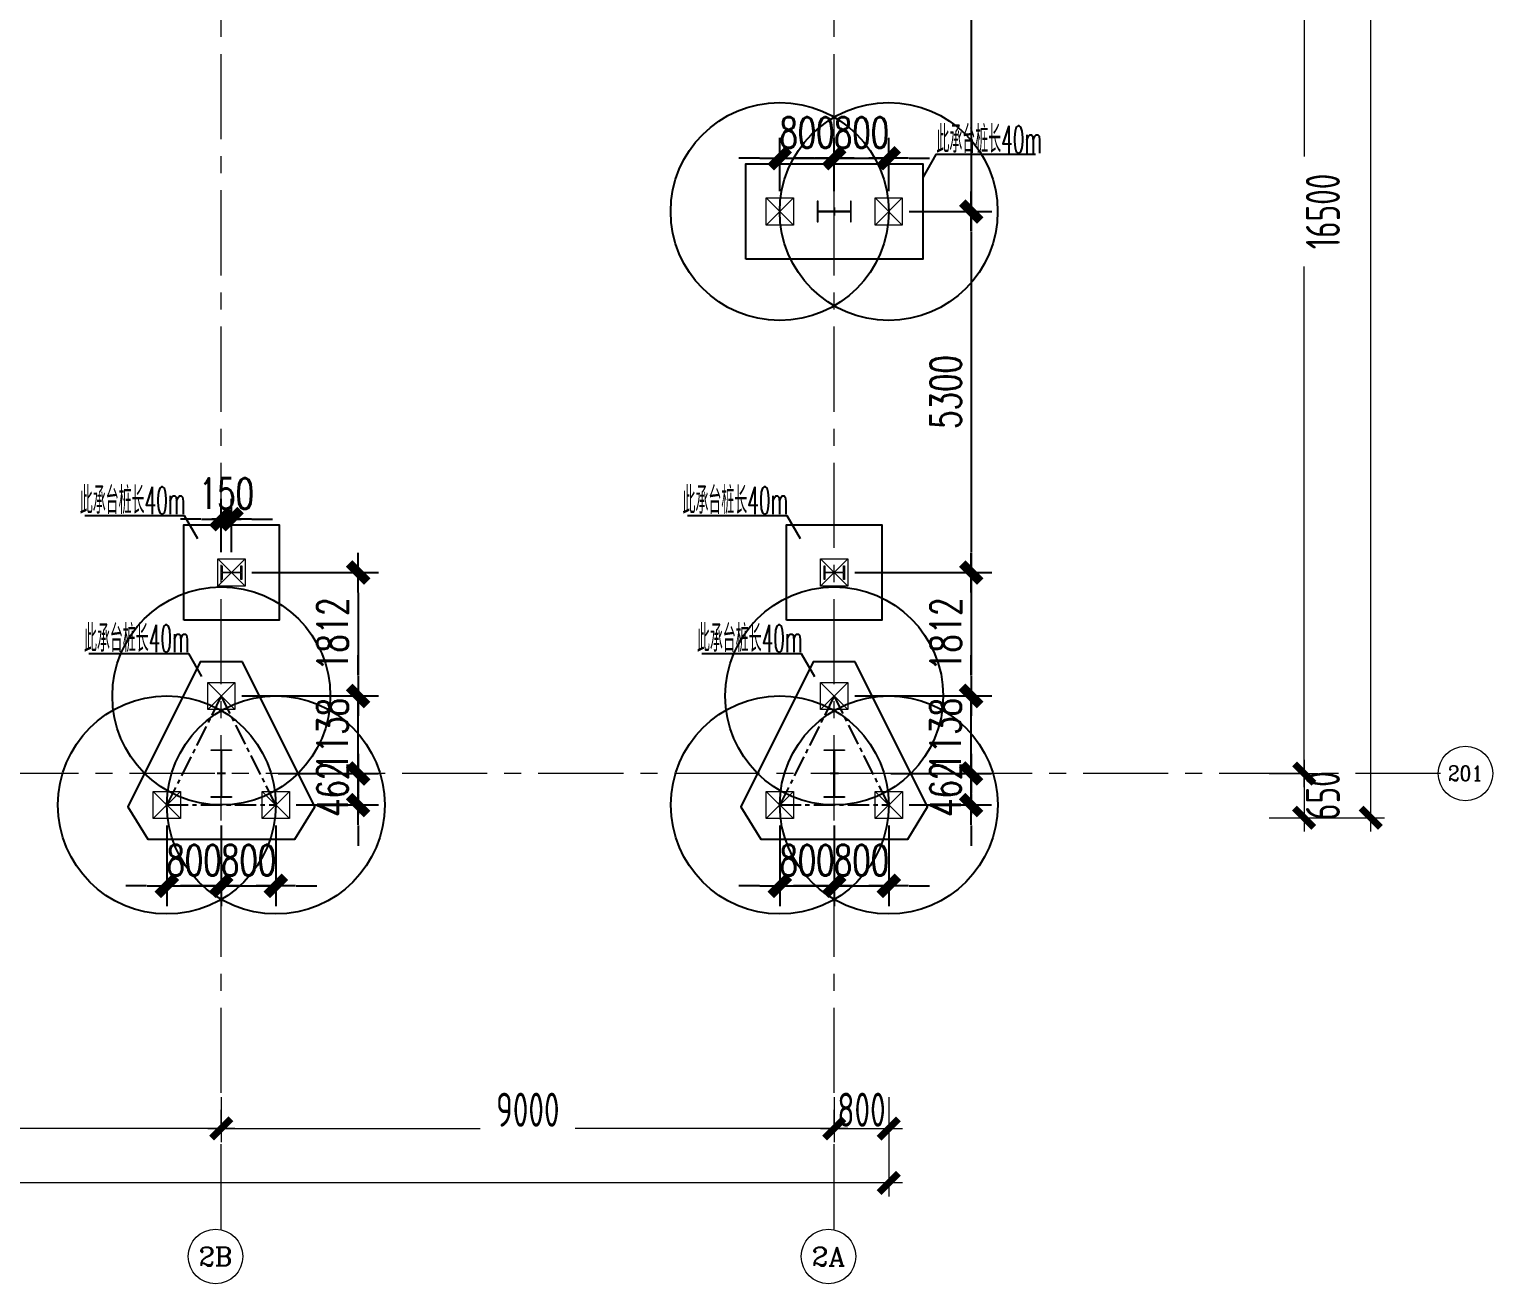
# Model space of a CAD drawing. Extents: x -1201378 to 2367219, y -619313 to 244905.
# Drawn here: x -695578 to -674089, y -71587 to -53174 of the extents above; entities that cross this region are included whole.
import ezdxf
from ezdxf.enums import TextEntityAlignment as Align

# ---------------------------------------------------------------- set-up
doc = ezdxf.new("R2010")
doc.units = 0
doc.header["$LTSCALE"] = 1000
doc.linetypes.add('CENTER', pattern=[2, 1.25, -0.25, 0.25, -0.25])
doc.layers.get('0').update_dxf_attribs({"linetype": 'CONTINUOUS'})
doc.layers.get('Defpoints').update_dxf_attribs({"linetype": 'CONTINUOUS'})
for name, color, linetype, lineweight in [('S-axis', 111, 'CONTINUOUS', 0), ('S-col', 2, 'CONTINUOUS', 0), ('S-dote', 5, 'CENTER', 0), ('S-zhuang', 1, 'CONTINUOUS', 0)]:
    doc.layers.add(name, color=color, linetype=linetype, lineweight=lineweight)
for name, color, linetype in [('S-BG', 131, 'CONTINUOUS'), ('S-DIMZ', 115, 'CONTINUOUS'), ('S-DOTE1', 140, 'CENTER'), ('S-HATCH1-W', 252, 'CONTINUOUS')]:
    doc.layers.add(name, color=color, linetype=linetype)
doc.styles.add('_TCH_AXIS', font='COMPLEX', dxfattribs={"bigfont": 'GBCBIG'})
doc.styles.add('SS1', font='tj-romans1.shx', dxfattribs={"width": 0.7, "bigfont": 'tj-hztxt1.shx'})
doc.styles.add('TSSD_Dimension', font='tssdeng.shx', dxfattribs={"width": 0.7, "bigfont": 'hztxt.shx'})
doc.dimstyles.new('S-150-ARCHI', dxfattribs={"dimscale": 150, "dimtxt": 3, "dimasz": 2, "dimexe": 2, "dimexo": 2, "dimgap": 1, "dimtad": 1, "dimdec": 0, "dimzin": 0, "dimdsep": 46, "dimtxsty": 'SS1', "dimblk1": 'TT', "dimblk2": 'TT', "dimsah": 1, "dimcen": 1, "dimclrd": 256, "dimclre": 256, "dimclrt": 256, "dimadec": 0, "dimazin": 0, "dimtfac": 1, "dimtdec": 0, "dimtix": 1, "dimtmove": 2, "dimatfit": 0, "dimldrblk": 'TT', "dimfxl": 2, "dimtolj": 1, "dimtzin": 0, "dimarcsym": 0})
doc.dimstyles.new('TSSD_200_200', dxfattribs={"dimtxt": 500, "dimasz": 200, "dimexe": 200, "dimexo": 500, "dimgap": 200, "dimtad": 1, "dimdec": 0, "dimzin": 0, "dimdsep": 46, "dimtxsty": 'TSSD_Dimension', "dimblk": 'ARCHTICK', "dimcen": 0, "dimdle": 200, "dimclrt": 7, "dimadec": 0, "dimazin": 0, "dimtfac": 1, "dimtdec": 0, "dimtix": 1, "dimtmove": 2, "dimatfit": 3, "dimfxl": 1, "dimtolj": 1, "dimtzin": 0, "dimarcsym": 0})

# ---------------------------------------------------------------- blocks, each defined once
blk = doc.blocks.new('_ArchTick')
at = {"color": 0, "linetype": 'ByBlock', "const_width": 0.5}
blk.add_lwpolyline([(-0.71, -0.71), (0.71, 0.71)], dxfattribs=at)
blk = doc.blocks.new('*D82')
at = {"layer": 'Defpoints', "color": 0, "transparency": 16777216}
for p in [(-101758, -268348), (-92758, -268348), (-92758, -269308)]:
    blk.add_point(p, dxfattribs=at)
at = {"layer": 'S-axis', "color": 0, "lineweight": -2, "transparency": 16777216}
for p, q in [((-101758, -268848), (-101758, -269508)), ((-92758, -268848), (-92758, -269508)), ((-101958, -269308), (-97957, -269308)), ((-92558, -269308), (-96560, -269308))]:
    blk.add_line(p, q, dxfattribs=at)
at = {"layer": 'S-axis', "color": 0, "lineweight": -2, "transparency": 16777216, "xscale": 200, "yscale": 200, "zscale": 200, "rotation": 180}
blk.add_blockref('_ArchTick', (-101758, -269308), dxfattribs=at)
at = {"layer": 'S-axis', "color": 0, "lineweight": -2, "transparency": 16777216, "xscale": 200, "yscale": 200, "zscale": 200}
blk.add_blockref('_ArchTick', (-92758, -269308), dxfattribs=at)
at = {"layer": 'S-axis', "color": 7, "transparency": 16777216, "insert": (-97258, -269033), "char_height": 500, "attachment_point": 5, "style": 'TSSD_Dimension'}
blk.add_mtext('\\A1;9000', dxfattribs=at)
blk = doc.blocks.new('*D83')
at = {"layer": 'Defpoints', "color": 0, "transparency": 16777216}
for p in [(-92758, -268348), (-83758, -268348), (-83758, -269308)]:
    blk.add_point(p, dxfattribs=at)
at = {"layer": 'S-axis', "color": 0, "lineweight": -2, "transparency": 16777216}
for p, q in [((-92758, -268848), (-92758, -269508)), ((-83758, -268848), (-83758, -269508)), ((-92958, -269308), (-88957, -269308)), ((-83558, -269308), (-87560, -269308))]:
    blk.add_line(p, q, dxfattribs=at)
at = {"layer": 'S-axis', "color": 0, "lineweight": -2, "transparency": 16777216, "xscale": 200, "yscale": 200, "zscale": 200, "rotation": 180}
blk.add_blockref('_ArchTick', (-92758, -269308), dxfattribs=at)
at = {"layer": 'S-axis', "color": 0, "lineweight": -2, "transparency": 16777216, "xscale": 200, "yscale": 200, "zscale": 200}
blk.add_blockref('_ArchTick', (-83758, -269308), dxfattribs=at)
at = {"layer": 'S-axis', "color": 7, "transparency": 16777216, "insert": (-88258, -269033), "char_height": 500, "attachment_point": 5, "style": 'TSSD_Dimension'}
blk.add_mtext('\\A1;9000', dxfattribs=at)
blk = doc.blocks.new('*D84')
at = {"layer": 'Defpoints', "color": 0, "transparency": 16777216}
for p in [(-83758, -268348), (-82958, -268348), (-82958, -269308)]:
    blk.add_point(p, dxfattribs=at)
at = {"layer": 'S-axis', "color": 0, "lineweight": -2, "transparency": 16777216}
for p, q in [((-83758, -268848), (-83758, -269508)), ((-82958, -268848), (-82958, -269508)), ((-83958, -269308), (-82758, -269308))]:
    blk.add_line(p, q, dxfattribs=at)
at = {"layer": 'S-axis', "color": 0, "lineweight": -2, "transparency": 16777216, "xscale": 200, "yscale": 200, "zscale": 200, "rotation": 180}
blk.add_blockref('_ArchTick', (-83758, -269308), dxfattribs=at)
at = {"layer": 'S-axis', "color": 0, "lineweight": -2, "transparency": 16777216, "xscale": 200, "yscale": 200, "zscale": 200}
blk.add_blockref('_ArchTick', (-82958, -269308), dxfattribs=at)
at = {"layer": 'S-axis', "color": 7, "transparency": 16777216, "insert": (-83358, -269033), "char_height": 500, "attachment_point": 5, "style": 'TSSD_Dimension'}
blk.add_mtext('\\A1;800', dxfattribs=at)
blk = doc.blocks.new('*D90')
at = {"layer": 'Defpoints', "color": 0, "transparency": 16777216}
for p in [(-77874, -247598), (-77874, -264098), (-76858, -264098)]:
    blk.add_point(p, dxfattribs=at)
at = {"layer": 'S-axis', "color": 0, "lineweight": -2, "transparency": 16777216}
for p, q in [((-76858, -247398), (-76858, -255042)), ((-77374, -247598), (-76658, -247598)), ((-76858, -264298), (-76858, -256654)), ((-77374, -264098), (-76658, -264098))]:
    blk.add_line(p, q, dxfattribs=at)
at = {"layer": 'S-axis', "color": 0, "lineweight": -2, "transparency": 16777216, "xscale": 200, "yscale": 200, "zscale": 200}
for p, rotation in [((-76858, -247598), 90), ((-76858, -264098), 270)]:
    blk.add_blockref('_ArchTick', p, dxfattribs=dict(at, rotation=rotation))
at = {"layer": 'S-axis', "color": 7, "transparency": 16777216, "insert": (-76583, -255848), "char_height": 500, "attachment_point": 5, "rotation": 90, "style": 'TSSD_Dimension'}
blk.add_mtext('\\A1;16500', dxfattribs=at)
blk = doc.blocks.new('*D91')
at = {"layer": 'Defpoints', "color": 0, "transparency": 16777216}
for p in [(-77874, -264098), (-77874, -264748), (-76858, -264748)]:
    blk.add_point(p, dxfattribs=at)
at = {"layer": 'S-axis', "color": 0, "lineweight": -2, "transparency": 16777216}
for p, q in [((-77374, -264098), (-76658, -264098)), ((-76858, -263898), (-76858, -264948)), ((-77374, -264748), (-76658, -264748))]:
    blk.add_line(p, q, dxfattribs=at)
at = {"layer": 'S-axis', "color": 0, "lineweight": -2, "transparency": 16777216, "xscale": 200, "yscale": 200, "zscale": 200}
for p, rotation in [((-76858, -264098), 90), ((-76858, -264748), 270)]:
    blk.add_blockref('_ArchTick', p, dxfattribs=dict(at, rotation=rotation))
at = {"layer": 'S-axis', "color": 7, "transparency": 16777216, "insert": (-76583, -264423), "char_height": 500, "attachment_point": 5, "rotation": 90, "style": 'TSSD_Dimension'}
blk.add_mtext('\\A1;650', dxfattribs=at)
blk = doc.blocks.new('*D92')
at = {"layer": 'Defpoints', "color": 0, "transparency": 16777216}
for p in [(-240958, -268448), (-82958, -268448), (-82958, -270108)]:
    blk.add_point(p, dxfattribs=at)
at = {"layer": 'S-axis', "color": 0, "lineweight": -2, "transparency": 16777216}
for p, q in [((-240958, -268948), (-240958, -270308)), ((-82958, -268948), (-82958, -270308)), ((-241158, -270108), (-162899, -270108)), ((-82758, -270108), (-161018, -270108))]:
    blk.add_line(p, q, dxfattribs=at)
at = {"layer": 'S-axis', "color": 0, "lineweight": -2, "transparency": 16777216, "xscale": 200, "yscale": 200, "zscale": 200, "rotation": 180}
blk.add_blockref('_ArchTick', (-240958, -270108), dxfattribs=at)
at = {"layer": 'S-axis', "color": 0, "lineweight": -2, "transparency": 16777216, "xscale": 200, "yscale": 200, "zscale": 200}
blk.add_blockref('_ArchTick', (-82958, -270108), dxfattribs=at)
at = {"layer": 'S-axis', "color": 7, "transparency": 16777216, "insert": (-161958, -269833), "char_height": 500, "attachment_point": 5, "style": 'TSSD_Dimension'}
blk.add_mtext('\\A1;158000', dxfattribs=at)
blk = doc.blocks.new('*D113')
at = {"layer": 'Defpoints', "color": 0, "transparency": 16777216}
for p in [(-77774, -180948), (-77774, -264748), (-75879, -264748)]:
    blk.add_point(p, dxfattribs=at)
at = {"layer": 'S-axis', "color": 0, "lineweight": -2, "transparency": 16777216}
for p, q in [((-75879, -180748), (-75879, -222015)), ((-77274, -180948), (-75679, -180948)), ((-75879, -264948), (-75879, -223681)), ((-77274, -264748), (-75679, -264748))]:
    blk.add_line(p, q, dxfattribs=at)
at = {"layer": 'S-axis', "color": 0, "lineweight": -2, "transparency": 16777216, "xscale": 200, "yscale": 200, "zscale": 200}
for p, rotation in [((-75879, -180948), 90), ((-75879, -264748), 270)]:
    blk.add_blockref('_ArchTick', p, dxfattribs=dict(at, rotation=rotation))
at = {"layer": 'S-axis', "color": 7, "transparency": 16777216, "insert": (-75604, -222848), "char_height": 500, "attachment_point": 5, "rotation": 90, "style": 'TSSD_Dimension'}
blk.add_mtext('\\A1;83800', dxfattribs=at)
blk = doc.blocks.new('nt66')
at = {"layer": 'S-col'}
blk.add_lwpolyline([(-195790, 766820), (-195490, 766820), (-195490, 766808), (-195636, 766808), (-195636, 766132), (-195490, 766132), (-195490, 766120), (-195790, 766120), (-195790, 766132), (-195644, 766132), (-195644, 766808), (-195790, 766808)], close=True, dxfattribs=at)
blk = doc.blocks.new('33333')
for p in [(57786, -126400), (66786, -126400)]:
    blk.add_blockref('nt66', p)
blk = doc.blocks.new('S-ZHUANG-400')
at = {"layer": 'S-zhuang'}
for p, q in [((200, -200), (-200, 200)), ((-200, -200), (200, 200))]:
    blk.add_line(p, q, dxfattribs=at)
blk.add_lwpolyline([(-200, 200), (200, 200), (200, -200), (-200, -200)], close=True, dxfattribs=at)
blk = doc.blocks.new('CT3')
at = {"layer": 'Defpoints'}
for centre in [(-101758, -256416), (-102558, -258016), (-100958, -258016)]:
    blk.add_circle(centre, 1600, dxfattribs=at)
at = {"layer": 'S-DOTE1', "ltscale": 0.25}
for p, q in [((-101698, -257554), (-101818, -257554)), ((-101758, -257494), (-101758, -257614))]:
    blk.add_line(p, q, dxfattribs=at)
at = {"layer": 'S-DOTE1', "linetype": 'CENTER', "ltscale": 0.25}
blk.add_lwpolyline([(-100958, -258016), (-101758, -256416), (-102558, -258016)], close=True, dxfattribs=at)
at = {"layer": 'S-HATCH1-W'}
blk.add_lwpolyline([(-101449, -255916), (-102067, -255916), (-103130, -258042), (-102837, -258516), (-100680, -258516), (-100387, -258042)], close=True, dxfattribs=at)
at = {"layer": 'S-zhuang', "rotation": 90.00000000000001}
for p in [(-101758, -256416), (-102558, -258016), (-100958, -258016)]:
    blk.add_blockref('S-ZHUANG-400', p, dxfattribs=at)
blk = doc.blocks.new('CT2')
at = {"layer": 'Defpoints'}
for centre in [(-193625, -186366), (-193625, -187966)]:
    blk.add_circle(centre, 1600, dxfattribs=at)
at = {"layer": 'S-DOTE1', "ltscale": 0.25}
for p, q in [((-193565, -187166), (-193685, -187166)), ((-193625, -187226), (-193625, -187106))]:
    blk.add_line(p, q, dxfattribs=at)
at = {"layer": 'S-HATCH1-W'}
blk.add_lwpolyline([(-194325, -185866), (-192925, -185866), (-192925, -188466), (-194325, -188466)], close=True, dxfattribs=at)
at = {"layer": 'S-zhuang'}
for p in [(-193625, -186366), (-193625, -187966)]:
    blk.add_blockref('S-ZHUANG-400', p, dxfattribs=at)
blk = doc.blocks.new('TT')
blk.add_line((-0.969, 0), (0.969, 0))
at = {"const_width": 0.45}
blk.add_lwpolyline([(-0.442, -0.442), (0.442, 0.442)], dxfattribs=at)
blk = doc.blocks.new('*D374')
at = {"layer": 'Defpoints', "color": 0, "transparency": 16777216}
for p in [(-693558, -64560), (-692758, -64560), (-692758, -65746)]:
    blk.add_point(p, dxfattribs=at)
at = {"layer": 'S-DIMZ', "lineweight": -2, "transparency": 16777216}
for p, q in [((-693558, -64860), (-693558, -66046)), ((-692758, -64860), (-692758, -66046)), ((-693858, -65746), (-694158, -65746)), ((-693558, -65746), (-692758, -65746)), ((-692458, -65746), (-692158, -65746))]:
    blk.add_line(p, q, dxfattribs=at)
at = {"layer": 'S-DIMZ', "lineweight": -2, "transparency": 16777216, "xscale": 300, "yscale": 300, "zscale": 300}
blk.add_blockref('TT', (-693558, -65746), dxfattribs=at)
at = {"layer": 'S-DIMZ', "lineweight": -2, "transparency": 16777216, "xscale": 300, "yscale": 300, "zscale": 300, "rotation": 180}
blk.add_blockref('TT', (-692758, -65746), dxfattribs=at)
at = {"layer": 'S-DIMZ', "transparency": 16777216, "insert": (-693158, -65371), "char_height": 450, "attachment_point": 5, "style": 'SS1'}
blk.add_mtext('\\A1;800', dxfattribs=at)
blk = doc.blocks.new('*D375')
at = {"layer": 'Defpoints', "color": 0, "transparency": 16777216}
for p in [(-692758, -64560), (-691958, -64560), (-691958, -65746)]:
    blk.add_point(p, dxfattribs=at)
at = {"layer": 'S-DIMZ', "lineweight": -2, "transparency": 16777216}
for p, q in [((-692758, -64860), (-692758, -66046)), ((-691958, -64860), (-691958, -66046)), ((-693058, -65746), (-693358, -65746)), ((-692758, -65746), (-691958, -65746)), ((-691658, -65746), (-691358, -65746))]:
    blk.add_line(p, q, dxfattribs=at)
at = {"layer": 'S-DIMZ', "lineweight": -2, "transparency": 16777216, "xscale": 300, "yscale": 300, "zscale": 300}
blk.add_blockref('TT', (-692758, -65746), dxfattribs=at)
at = {"layer": 'S-DIMZ', "lineweight": -2, "transparency": 16777216, "xscale": 300, "yscale": 300, "zscale": 300, "rotation": 180}
blk.add_blockref('TT', (-691958, -65746), dxfattribs=at)
at = {"layer": 'S-DIMZ', "transparency": 16777216, "insert": (-692358, -65371), "char_height": 450, "attachment_point": 5, "style": 'SS1'}
blk.add_mtext('\\A1;800', dxfattribs=at)
blk = doc.blocks.new('*D394')
at = {"layer": 'Defpoints', "color": 0, "transparency": 16777216}
for p in [(-684558, -64560), (-683758, -64560), (-683758, -65746)]:
    blk.add_point(p, dxfattribs=at)
at = {"layer": 'S-DIMZ', "lineweight": -2, "transparency": 16777216}
for p, q in [((-684558, -64860), (-684558, -66046)), ((-683758, -64860), (-683758, -66046)), ((-684858, -65746), (-685158, -65746)), ((-684558, -65746), (-683758, -65746)), ((-683458, -65746), (-683158, -65746))]:
    blk.add_line(p, q, dxfattribs=at)
at = {"layer": 'S-DIMZ', "lineweight": -2, "transparency": 16777216, "xscale": 300, "yscale": 300, "zscale": 300}
blk.add_blockref('TT', (-684558, -65746), dxfattribs=at)
at = {"layer": 'S-DIMZ', "lineweight": -2, "transparency": 16777216, "xscale": 300, "yscale": 300, "zscale": 300, "rotation": 180}
blk.add_blockref('TT', (-683758, -65746), dxfattribs=at)
at = {"layer": 'S-DIMZ', "transparency": 16777216, "insert": (-684158, -65371), "char_height": 450, "attachment_point": 5, "style": 'SS1'}
blk.add_mtext('\\A1;800', dxfattribs=at)
blk = doc.blocks.new('*D395')
at = {"layer": 'Defpoints', "color": 0, "transparency": 16777216}
for p in [(-683758, -64560), (-682958, -64560), (-682958, -65746)]:
    blk.add_point(p, dxfattribs=at)
at = {"layer": 'S-DIMZ', "lineweight": -2, "transparency": 16777216}
for p, q in [((-683758, -64860), (-683758, -66046)), ((-682958, -64860), (-682958, -66046)), ((-684058, -65746), (-684358, -65746)), ((-683758, -65746), (-682958, -65746)), ((-682658, -65746), (-682358, -65746))]:
    blk.add_line(p, q, dxfattribs=at)
at = {"layer": 'S-DIMZ', "lineweight": -2, "transparency": 16777216, "xscale": 300, "yscale": 300, "zscale": 300}
blk.add_blockref('TT', (-683758, -65746), dxfattribs=at)
at = {"layer": 'S-DIMZ', "lineweight": -2, "transparency": 16777216, "xscale": 300, "yscale": 300, "zscale": 300, "rotation": 180}
blk.add_blockref('TT', (-682958, -65746), dxfattribs=at)
at = {"layer": 'S-DIMZ', "transparency": 16777216, "insert": (-683358, -65371), "char_height": 450, "attachment_point": 5, "style": 'SS1'}
blk.add_mtext('\\A1;800', dxfattribs=at)
blk = doc.blocks.new('*D424')
at = {"layer": 'Defpoints', "color": 0, "transparency": 16777216}
for p in [(-683758, -55066), (-684558, -55848), (-683758, -55848)]:
    blk.add_point(p, dxfattribs=at)
at = {"layer": 'S-DIMZ', "lineweight": -2, "transparency": 16777216}
for p, q in [((-684558, -55548), (-684558, -54766)), ((-683758, -55548), (-683758, -54766)), ((-684858, -55066), (-685158, -55066)), ((-684558, -55066), (-683758, -55066)), ((-683458, -55066), (-683158, -55066))]:
    blk.add_line(p, q, dxfattribs=at)
at = {"layer": 'S-DIMZ', "lineweight": -2, "transparency": 16777216, "xscale": 300, "yscale": 300, "zscale": 300}
blk.add_blockref('TT', (-684558, -55066), dxfattribs=at)
at = {"layer": 'S-DIMZ', "lineweight": -2, "transparency": 16777216, "xscale": 300, "yscale": 300, "zscale": 300, "rotation": 180}
blk.add_blockref('TT', (-683758, -55066), dxfattribs=at)
at = {"layer": 'S-DIMZ', "transparency": 16777216, "insert": (-684158, -54691), "char_height": 450, "attachment_point": 5, "style": 'SS1'}
blk.add_mtext('\\A1;800', dxfattribs=at)
blk = doc.blocks.new('*D425')
at = {"layer": 'Defpoints', "color": 0, "transparency": 16777216}
for p in [(-682958, -55066), (-683758, -55848), (-682958, -55848)]:
    blk.add_point(p, dxfattribs=at)
at = {"layer": 'S-DIMZ', "lineweight": -2, "transparency": 16777216}
for p, q in [((-683758, -55548), (-683758, -54766)), ((-682958, -55548), (-682958, -54766)), ((-684058, -55066), (-684358, -55066)), ((-683758, -55066), (-682958, -55066)), ((-682658, -55066), (-682358, -55066))]:
    blk.add_line(p, q, dxfattribs=at)
at = {"layer": 'S-DIMZ', "lineweight": -2, "transparency": 16777216, "xscale": 300, "yscale": 300, "zscale": 300}
blk.add_blockref('TT', (-683758, -55066), dxfattribs=at)
at = {"layer": 'S-DIMZ', "lineweight": -2, "transparency": 16777216, "xscale": 300, "yscale": 300, "zscale": 300, "rotation": 180}
blk.add_blockref('TT', (-682958, -55066), dxfattribs=at)
at = {"layer": 'S-DIMZ', "transparency": 16777216, "insert": (-683358, -54691), "char_height": 450, "attachment_point": 5, "style": 'SS1'}
blk.add_mtext('\\A1;800', dxfattribs=at)
blk = doc.blocks.new('*D426')
at = {"layer": 'Defpoints', "color": 0, "transparency": 16777216}
for p in [(-682958, -48398), (-682958, -55848), (-681746, -55848)]:
    blk.add_point(p, dxfattribs=at)
at = {"layer": 'S-DIMZ', "lineweight": -2, "transparency": 16777216}
for p, q in [((-682658, -48398), (-681446, -48398)), ((-681746, -48698), (-681746, -55548)), ((-682658, -55848), (-681446, -55848))]:
    blk.add_line(p, q, dxfattribs=at)
at = {"layer": 'S-DIMZ', "lineweight": -2, "transparency": 16777216, "xscale": 300, "yscale": 300, "zscale": 300}
for p, rotation in [((-681746, -48398), 90), ((-681746, -55848), 270)]:
    blk.add_blockref('TT', p, dxfattribs=dict(at, rotation=rotation))
at = {"layer": 'S-DIMZ', "transparency": 16777216, "insert": (-682121, -52123), "char_height": 450, "attachment_point": 5, "rotation": 90, "style": 'SS1'}
blk.add_mtext('\\A1;7450', dxfattribs=at)
blk = doc.blocks.new('CT1')
at = {"layer": 'S-HATCH1-W'}
blk.add_lwpolyline([(-91607, -249948), (-91607, -248548), (-90207, -248548), (-90207, -249948)], close=True, dxfattribs=at)
at = {"layer": 'S-zhuang', "rotation": 90.00000000000001}
blk.add_blockref('S-ZHUANG-400', (-90907, -249248), dxfattribs=at)
blk = doc.blocks.new('*D1139')
at = {"layer": 'Defpoints', "color": 0, "transparency": 16777216}
for p in [(-692608, -61148), (-692608, -62960), (-690749, -62960)]:
    blk.add_point(p, dxfattribs=at)
at = {"layer": 'S-DIMZ', "lineweight": -2, "transparency": 16777216}
for p, q in [((-692308, -61148), (-690449, -61148)), ((-690749, -61448), (-690749, -62660)), ((-692308, -62960), (-690449, -62960))]:
    blk.add_line(p, q, dxfattribs=at)
at = {"layer": 'S-DIMZ', "lineweight": -2, "transparency": 16777216, "xscale": 300, "yscale": 300, "zscale": 300}
for p, rotation in [((-690749, -61148), 90), ((-690749, -62960), 270)]:
    blk.add_blockref('TT', p, dxfattribs=dict(at, rotation=rotation))
at = {"layer": 'S-DIMZ', "transparency": 16777216, "insert": (-691124, -62054), "char_height": 450, "attachment_point": 5, "rotation": 90, "style": 'SS1'}
blk.add_mtext('\\A1;1812', dxfattribs=at)
blk = doc.blocks.new('*D1140')
at = {"layer": 'Defpoints', "color": 0, "transparency": 16777216}
for p in [(-683758, -61148), (-683758, -62960), (-681746, -62960)]:
    blk.add_point(p, dxfattribs=at)
at = {"layer": 'S-DIMZ', "lineweight": -2, "transparency": 16777216}
for p, q in [((-683458, -61148), (-681446, -61148)), ((-681746, -61448), (-681746, -62660)), ((-683458, -62960), (-681446, -62960))]:
    blk.add_line(p, q, dxfattribs=at)
at = {"layer": 'S-DIMZ', "lineweight": -2, "transparency": 16777216, "xscale": 300, "yscale": 300, "zscale": 300}
for p, rotation in [((-681746, -61148), 90), ((-681746, -62960), 270)]:
    blk.add_blockref('TT', p, dxfattribs=dict(at, rotation=rotation))
at = {"layer": 'S-DIMZ', "transparency": 16777216, "insert": (-682121, -62054), "char_height": 450, "attachment_point": 5, "rotation": 90, "style": 'SS1'}
blk.add_mtext('\\A1;1812', dxfattribs=at)
blk = doc.blocks.new('*D1141')
at = {"layer": 'Defpoints', "color": 0, "transparency": 16777216}
for p in [(-682958, -55848), (-682958, -61148), (-681746, -61148)]:
    blk.add_point(p, dxfattribs=at)
at = {"layer": 'S-DIMZ', "lineweight": -2, "transparency": 16777216}
for p, q in [((-682658, -55848), (-681446, -55848)), ((-681746, -56148), (-681746, -60848)), ((-682658, -61148), (-681446, -61148))]:
    blk.add_line(p, q, dxfattribs=at)
at = {"layer": 'S-DIMZ', "lineweight": -2, "transparency": 16777216, "xscale": 300, "yscale": 300, "zscale": 300}
for p, rotation in [((-681746, -55848), 90), ((-681746, -61148), 270)]:
    blk.add_blockref('TT', p, dxfattribs=dict(at, rotation=rotation))
at = {"layer": 'S-DIMZ', "transparency": 16777216, "insert": (-682121, -58498), "char_height": 450, "attachment_point": 5, "rotation": 90, "style": 'SS1'}
blk.add_mtext('\\A1;5300', dxfattribs=at)
blk = doc.blocks.new('*D1142')
at = {"layer": 'Defpoints', "color": 0, "transparency": 16777216}
for p in [(-692758, -60365), (-692758, -61148), (-692608, -61148)]:
    blk.add_point(p, dxfattribs=at)
at = {"layer": 'S-DIMZ', "lineweight": -2, "transparency": 16777216}
for p, q in [((-692758, -60848), (-692758, -60065)), ((-692608, -60848), (-692608, -60065)), ((-693058, -60365), (-693358, -60365)), ((-692608, -60365), (-692758, -60365)), ((-692308, -60365), (-692008, -60365))]:
    blk.add_line(p, q, dxfattribs=at)
at = {"layer": 'S-DIMZ', "lineweight": -2, "transparency": 16777216, "xscale": 300, "yscale": 300, "zscale": 300}
blk.add_blockref('TT', (-692758, -60365), dxfattribs=at)
at = {"layer": 'S-DIMZ', "lineweight": -2, "transparency": 16777216, "xscale": 300, "yscale": 300, "zscale": 300, "rotation": 180}
blk.add_blockref('TT', (-692608, -60365), dxfattribs=at)
at = {"layer": 'S-DIMZ', "transparency": 16777216, "insert": (-692683, -59990), "char_height": 450, "attachment_point": 5, "style": 'SS1'}
blk.add_mtext('\\A1;150', dxfattribs=at)
blk = doc.blocks.new('*D1276')
at = {"layer": 'Defpoints', "color": 0, "transparency": 16777216}
for p in [(-692225, -64098), (-690749, -64098), (-691958, -64560)]:
    blk.add_point(p, dxfattribs=at)
at = {"layer": 'S-DIMZ', "lineweight": -2, "transparency": 16777216}
for p, q in [((-690749, -63798), (-690749, -63498)), ((-691925, -64098), (-690449, -64098)), ((-690749, -64560), (-690749, -64098)), ((-691658, -64560), (-690449, -64560)), ((-690749, -64860), (-690749, -65160))]:
    blk.add_line(p, q, dxfattribs=at)
at = {"layer": 'S-DIMZ', "lineweight": -2, "transparency": 16777216, "xscale": 300, "yscale": 300, "zscale": 300}
for p, rotation in [((-690749, -64098), 270), ((-690749, -64560), 90)]:
    blk.add_blockref('TT', p, dxfattribs=dict(at, rotation=rotation))
at = {"layer": 'S-DIMZ', "transparency": 16777216, "insert": (-691124, -64329), "char_height": 450, "attachment_point": 5, "rotation": 90, "style": 'SS1'}
blk.add_mtext('\\A1;462', dxfattribs=at)
blk = doc.blocks.new('*D1277')
at = {"layer": 'Defpoints', "color": 0, "transparency": 16777216}
for p in [(-692758, -62960), (-690749, -62960), (-692225, -64098)]:
    blk.add_point(p, dxfattribs=at)
at = {"layer": 'S-DIMZ', "lineweight": -2, "transparency": 16777216}
for p, q in [((-690749, -62660), (-690749, -62360)), ((-692458, -62960), (-690449, -62960)), ((-690749, -64098), (-690749, -62960)), ((-691925, -64098), (-690449, -64098)), ((-690749, -64398), (-690749, -64698))]:
    blk.add_line(p, q, dxfattribs=at)
at = {"layer": 'S-DIMZ', "lineweight": -2, "transparency": 16777216, "xscale": 300, "yscale": 300, "zscale": 300}
for p, rotation in [((-690749, -62960), 270), ((-690749, -64098), 90)]:
    blk.add_blockref('TT', p, dxfattribs=dict(at, rotation=rotation))
at = {"layer": 'S-DIMZ', "transparency": 16777216, "insert": (-691124, -63529), "char_height": 450, "attachment_point": 5, "rotation": 90, "style": 'SS1'}
blk.add_mtext('\\A1;1138', dxfattribs=at)
blk = doc.blocks.new('*D1278')
at = {"layer": 'Defpoints', "color": 0, "transparency": 16777216}
for p in [(-683225, -64098), (-681749, -64098), (-682958, -64560)]:
    blk.add_point(p, dxfattribs=at)
at = {"layer": 'S-DIMZ', "lineweight": -2, "transparency": 16777216}
for p, q in [((-681749, -63798), (-681749, -63498)), ((-682925, -64098), (-681449, -64098)), ((-681749, -64560), (-681749, -64098)), ((-682658, -64560), (-681449, -64560)), ((-681749, -64860), (-681749, -65160))]:
    blk.add_line(p, q, dxfattribs=at)
at = {"layer": 'S-DIMZ', "lineweight": -2, "transparency": 16777216, "xscale": 300, "yscale": 300, "zscale": 300}
for p, rotation in [((-681749, -64098), 270), ((-681749, -64560), 90)]:
    blk.add_blockref('TT', p, dxfattribs=dict(at, rotation=rotation))
at = {"layer": 'S-DIMZ', "transparency": 16777216, "insert": (-682124, -64329), "char_height": 450, "attachment_point": 5, "rotation": 90, "style": 'SS1'}
blk.add_mtext('\\A1;462', dxfattribs=at)
blk = doc.blocks.new('*D1279')
at = {"layer": 'Defpoints', "color": 0, "transparency": 16777216}
for p in [(-683758, -62960), (-681749, -62960), (-683225, -64098)]:
    blk.add_point(p, dxfattribs=at)
at = {"layer": 'S-DIMZ', "lineweight": -2, "transparency": 16777216}
for p, q in [((-681749, -62660), (-681749, -62360)), ((-683458, -62960), (-681449, -62960)), ((-681749, -64098), (-681749, -62960)), ((-682925, -64098), (-681449, -64098)), ((-681749, -64398), (-681749, -64698))]:
    blk.add_line(p, q, dxfattribs=at)
at = {"layer": 'S-DIMZ', "lineweight": -2, "transparency": 16777216, "xscale": 300, "yscale": 300, "zscale": 300}
for p, rotation in [((-681749, -62960), 270), ((-681749, -64098), 90)]:
    blk.add_blockref('TT', p, dxfattribs=dict(at, rotation=rotation))
at = {"layer": 'S-DIMZ', "transparency": 16777216, "insert": (-682124, -63529), "char_height": 450, "attachment_point": 5, "rotation": 90, "style": 'SS1'}
blk.add_mtext('\\A1;1138', dxfattribs=at)
blk = doc.blocks.new('2#轴网')
at = {"layer": 'S-axis'}
for centre in [(-74489.2, -264097), (-92843.4, -271187), (-83843.4, -271187)]:
    blk.add_circle(centre, 400, dxfattribs=at)
at = {"layer": 'S-dote'}
for p, q in [((-92758.5, -270787), (-92758.5, -175298.2)), ((-83758.5, -270787), (-83758.5, -175298.2)), ((-74854.3, -264098.2), (-251154.3, -264098.2))]:
    blk.add_line(p, q, dxfattribs=at)
at = {"layer": 'S-axis', "style": '_TCH_AXIS'}
for s, height, p, p2 in [('201', 220.59, (-74746.5, -264207.3), (-74231.8, -264207.3)), ('2B', 276.42, (-93086.9, -271325.3), (-92599.9, -271325.3)), ('2A', 270.86, (-84088.4, -271322.5), (-83598.3, -271322.5))]:
    blk.add_text(s, height=height, dxfattribs=at).set_placement(p, p2, align=Align.FIT)
at = {"layer": 'S-axis'}
for base, p1, p2, angle, picture, middle in [((-75878.8, -264748.2), (-77774.3, -180948.2), (-77774.3, -264748.2), 270, '*D113', (-75603.8, -222848.2)), ((-76858.5, -264098.2), (-77874.3, -247598.2), (-77874.3, -264098.2), 270, '*D90', (-76583.5, -255848.2)), ((-76858.5, -264748.2), (-77874.3, -264098.2), (-77874.3, -264748.2), 270, '*D91', (-76583.5, -264423.2)), ((-92758.5, -269308.2), (-101758.5, -268348.2), (-92758.5, -268348.2), 0, '*D82', (-97258.5, -269033.2)), ((-83758.5, -269308.2), (-92758.5, -268348.2), (-83758.5, -268348.2), 0, '*D83', (-88258.5, -269033.2)), ((-82958.5, -269308.2), (-83758.5, -268348.2), (-82958.5, -268348.2), 0, '*D84', (-83358.5, -269033.2)), ((-82958.5, -270108.2), (-240958.5, -268448.2), (-82958.5, -268448.2), 0, '*D92', (-161958.5, -269833.2))]:
    dim = blk.add_linear_dim(base=base, p1=p1, p2=p2, angle=angle, dimstyle='TSSD_200_200', dxfattribs=at)
    dim.commit()
    dim.dimension.update_dxf_attribs({"geometry": picture, "text_midpoint": middle, "dimtype": 161})

msp = doc.modelspace()

# ---------------------------------------------------------------- linework, layer by layer
at = {"layer": 'S-BG'}
for points in [[(-680803.9, -55011.3), (-682264.1, -55011.3), (-682458.5, -55348.2)], [(-694763, -60311.3), (-693302.8, -60311.3), (-693108.5, -60648.2)], [(-685913, -60311.3), (-684452.8, -60311.3), (-684258.5, -60648.2)], [(-694701.7, -62337.5), (-693241.5, -62337.5), (-693047.1, -62674.4)], [(-685701.7, -62337.5), (-684241.5, -62337.5), (-684047.1, -62674.4)]]:
    msp.add_lwpolyline(points, dxfattribs=at)
at = {"layer": 'S-col'}
for points in [[(-683508.5, -55998.2), (-683508.5, -55698.2), (-683520.5, -55698.2), (-683520.5, -55844.2), (-683996.5, -55844.2), (-683996.5, -55698.2), (-684008.5, -55698.2), (-684008.5, -55998.2), (-683996.5, -55998.2), (-683996.5, -55852.2), (-683520.5, -55852.2), (-683520.5, -55998.2)], [(-692758.5, -61248.2), (-692758.5, -61048.2), (-692746.5, -61048.2), (-692746.5, -61144.2), (-692470.5, -61144.2), (-692470.5, -61048.2), (-692458.5, -61048.2), (-692458.5, -61248.2), (-692470.5, -61248.2), (-692470.5, -61152.2), (-692746.5, -61152.2), (-692746.5, -61248.2)], [(-683908.5, -61248.2), (-683908.5, -61048.2), (-683896.5, -61048.2), (-683896.5, -61144.2), (-683620.5, -61144.2), (-683620.5, -61048.2), (-683608.5, -61048.2), (-683608.5, -61248.2), (-683620.5, -61248.2), (-683620.5, -61152.2), (-683896.5, -61152.2), (-683896.5, -61248.2)]]:
    msp.add_lwpolyline(points, close=True, dxfattribs=at)

# ---------------------------------------------------------------- block references
at = {"layer": 'S-axis'}
msp.add_blockref('2#轴网', (-600000, 200000), dxfattribs=at)
at = {"layer": 'S-col'}
msp.add_blockref('33333', (-554904.3, -704168.2), dxfattribs=at)
at = {"layer": 'S-zhuang', "rotation": 90}
msp.add_blockref('CT2', (-870924.7, 137776.6), dxfattribs=at)
at = {"layer": 'S-zhuang'}
for name, p in [('CT1', (-601701, 188100)), ('CT1', (-592851, 188100)), ('CT3', (-591000, 193456)), ('CT3', (-582000, 193456))]:
    msp.add_blockref(name, p, dxfattribs=at)

# ---------------------------------------------------------------- texts
at = {"layer": 'S-BG', "style": 'SS1', "width": 0.5}
for p in [(-682257.8, -54790.9), (-694835.7, -60090.9), (-685985.7, -60090.9), (-694774.4, -62117.1), (-685774.4, -62117.1)]:
    msp.add_text('此承台桩长40m', height=400, dxfattribs=at).set_placement(p, align=Align.MIDDLE_LEFT)

# ---------------------------------------------------------------- dimensions: what is measured, and where the dimension line sits
at = {"layer": 'S-DIMZ'}
for base, p1, p2, picture, middle in [((-681746, -55848.2), (-682958.4, -48398.2), (-682958.5, -55848.2), '*D426', (-682121, -52123.2)), ((-681746, -61148.2), (-682958.5, -55848.2), (-682958.5, -61148.2), '*D1141', (-682121, -58498.2)), ((-690748.9, -62960.1), (-692608.5, -61148.2), (-692608.5, -62960.1), '*D1139', (-691123.9, -62054.1)), ((-681746, -62960.1), (-683758.5, -61148.2), (-683758.5, -62960.1), '*D1140', (-682121, -62054.1)), ((-690748.9, -62960.1), (-692225.1, -64098.2), (-692758.5, -62960.1), '*D1277', (-691123.9, -63529.1)), ((-681748.9, -62960.1), (-683225.1, -64098.2), (-683758.5, -62960.1), '*D1279', (-682123.9, -63529.1)), ((-690748.9, -64098.2), (-691958.5, -64560.1), (-692225.1, -64098.2), '*D1276', (-691123.9, -64329.1)), ((-681748.9, -64098.2), (-682958.5, -64560.1), (-683225.1, -64098.2), '*D1278', (-682123.9, -64329.1))]:
    dim = msp.add_linear_dim(base=base, p1=p1, p2=p2, angle=90, dimstyle='S-150-ARCHI', dxfattribs=at)
    dim.commit()
    dim.dimension.update_dxf_attribs({"geometry": picture, "text_midpoint": middle})
for base, p1, p2, picture, middle in [((-683758.5, -55066.3), (-684558.5, -55848.2), (-683758.5, -55848.2), '*D424', (-684158.5, -54691.3)), ((-682958.5, -55066.3), (-683758.5, -55848.2), (-682958.5, -55848.2), '*D425', (-683358.5, -54691.3)), ((-692758.5, -60365.1), (-692608.5, -61148.2), (-692758.5, -61148.2), '*D1142', (-692683.5, -59990.1)), ((-692758.5, -65746.3), (-693558.5, -64560.1), (-692758.5, -64560.1), '*D374', (-693158.5, -65371.3)), ((-691958.5, -65746.3), (-692758.5, -64560.1), (-691958.5, -64560.1), '*D375', (-692358.5, -65371.3)), ((-683758.5, -65746.3), (-684558.5, -64560.1), (-683758.5, -64560.1), '*D394', (-684158.5, -65371.3)), ((-682958.5, -65746.3), (-683758.5, -64560.1), (-682958.5, -64560.1), '*D395', (-683358.5, -65371.3))]:
    dim = msp.add_linear_dim(base=base, p1=p1, p2=p2, dimstyle='S-150-ARCHI', dxfattribs=at)
    dim.commit()
    dim.dimension.update_dxf_attribs({"geometry": picture, "text_midpoint": middle})

doc.saveas('drawing.dxf')
